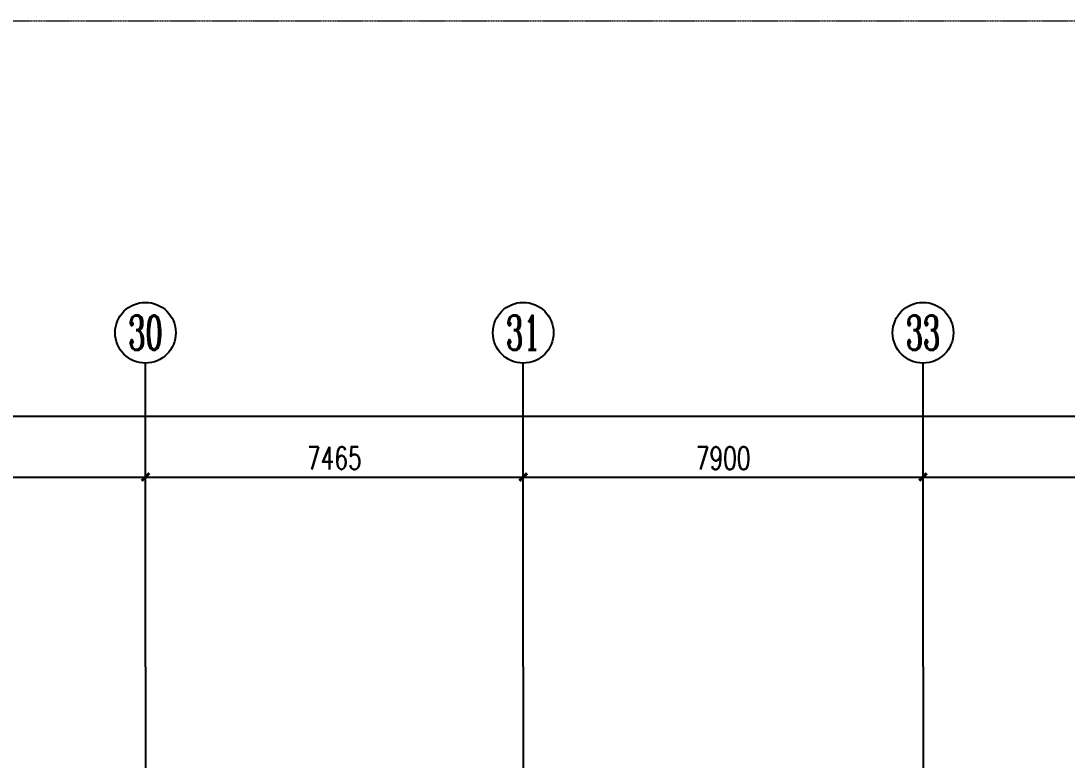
# Model space of a CAD drawing. Extents: x 290727 to 13733020, y 1731457 to 3643100.
# Drawn here: x 637351 to 658024, y 2251831 to 2266431 of the extents above; entities that cross this region are included whole.
import ezdxf
from ezdxf.enums import TextEntityAlignment as Align

# ---------------------------------------------------------------- set-up
doc = ezdxf.new("R2010")
doc.units = 0
doc.header["$LTSCALE"] = 10
doc.linetypes.add('ACAD_ISO05W100', pattern=[33, 24, -3, 0, -3, 0, -3])
doc.linetypes.add('DOTE', pattern=[2.42, 2, -0.2, 0.02, -0.2])
doc.layers.get('0').update_dxf_attribs({"linetype": 'CONTINUOUS'})
for name, color, linetype in [('AXIS', 3, 'CONTINUOUS'), ('AXIS_TEXT', 7, 'CONTINUOUS'), ('DOTE', 8, 'DOTE'), ('作业图', 4, 'CONTINUOUS'), ('文字', 4, 'CONTINUOUS')]:
    doc.layers.add(name, color=color, linetype=linetype)
doc.layers.add('用地红线', color=1, linetype='CONTINUOUS', lineweight=13)
doc.layers.get('0').off()
doc.styles.add('_TCH_AXIS', font='COMPLEX', dxfattribs={"bigfont": 'GBCBIG'})
doc.styles.add('_TCH_DIM_T3', font='SIMPLEX', dxfattribs={"width": 0.705882, "bigfont": 'GBCBIG'})
doc.styles.add('COMPLEX', font='COMPLEX')
doc.dimstyles.new('_TCH_ARCH&&150', dxfattribs={"dimtxt": 446.25, "dimasz": 150, "dimexe": 375, "dimexo": 450, "dimgap": 150, "dimtad": 1, "dimdec": 0, "dimzin": 0, "dimdsep": 46, "dimtxsty": '_TCH_DIM_T3', "dimblk": 'ARCHTICK', "dimcen": 0.09, "dimclrt": 7, "dimazin": 2, "dimtfac": 1, "dimtdec": 0, "dimtix": 1, "dimtmove": 2, "dimatfit": 3, "dimfxl": 1, "dimtolj": 1, "dimtzin": 0, "dimarcsym": 0})

# ---------------------------------------------------------------- blocks, each defined once
blk = doc.blocks.new('_AXISO')
blk.add_circle((0, 0), 0.5)
at = {"layer": 'AXIS_TEXT', "style": 'COMPLEX', "width": 1.041667}
blk.add_attdef('A', text='', height=0.56, dxfattribs=at).set_placement((-0.25, -0.28), (0.25, -0.28), align=Align.FIT)
blk = doc.blocks.new('_ArchTick')
at = {"color": 0, "linetype": 'ByBlock', "const_width": 0.4}
blk.add_lwpolyline([(-0.5, -0.5), (0.5, 0.5)], dxfattribs=at)
blk = doc.blocks.new('*D135')
at = {"layer": 'AXIS', "color": 0, "linetype": 'Continuous', "lineweight": -2, "transparency": 16777216}
for p, q in [((16384, 127685), (16384, 132560)), ((235384, 127685), (235384, 132560)), ((16384, 132185), (235384, 132185))]:
    blk.add_line(p, q, dxfattribs=at)
at = {"layer": 'AXIS', "color": 0, "linetype": 'Continuous', "lineweight": -2, "transparency": 16777216, "xscale": 150, "yscale": 150, "zscale": 150, "rotation": 180}
blk.add_blockref('_ArchTick', (16384, 132185), dxfattribs=at)
at = {"layer": 'AXIS', "color": 0, "linetype": 'Continuous', "lineweight": -2, "transparency": 16777216, "xscale": 150, "yscale": 150, "zscale": 150}
blk.add_blockref('_ArchTick', (235384, 132185), dxfattribs=at)
at = {"layer": 'AXIS', "color": 7, "linetype": 'Continuous', "transparency": 16777216, "insert": (125884, 132559), "char_height": 446.2, "attachment_point": 5, "style": '_TCH_DIM_T3'}
blk.add_mtext('\\A1;219000', dxfattribs=at)
blk = doc.blocks.new('*D156')
at = {"layer": 'AXIS', "color": 0, "linetype": 'Continuous', "lineweight": -2, "transparency": 16777216}
for p, q in [((146984, 127685), (146984, 131360)), ((154884, 127685), (154884, 131360)), ((146984, 130985), (154884, 130985))]:
    blk.add_line(p, q, dxfattribs=at)
at = {"layer": 'AXIS', "color": 0, "linetype": 'Continuous', "lineweight": -2, "transparency": 16777216, "xscale": 150, "yscale": 150, "zscale": 150, "rotation": 180}
blk.add_blockref('_ArchTick', (146984, 130985), dxfattribs=at)
at = {"layer": 'AXIS', "color": 0, "linetype": 'Continuous', "lineweight": -2, "transparency": 16777216, "xscale": 150, "yscale": 150, "zscale": 150}
blk.add_blockref('_ArchTick', (154884, 130985), dxfattribs=at)
at = {"layer": 'AXIS', "color": 7, "linetype": 'Continuous', "transparency": 16777216, "insert": (150934, 131359), "char_height": 446.2, "attachment_point": 5, "style": '_TCH_DIM_T3'}
blk.add_mtext('\\A1;7900', dxfattribs=at)
blk = doc.blocks.new('*D157')
at = {"layer": 'AXIS', "color": 0, "linetype": 'Continuous', "lineweight": -2, "transparency": 16777216}
for p, q in [((154884, 127685), (154884, 131360)), ((162349, 127685), (162349, 131360)), ((154884, 130985), (162349, 130985))]:
    blk.add_line(p, q, dxfattribs=at)
at = {"layer": 'AXIS', "color": 0, "linetype": 'Continuous', "lineweight": -2, "transparency": 16777216, "xscale": 150, "yscale": 150, "zscale": 150, "rotation": 180}
blk.add_blockref('_ArchTick', (154884, 130985), dxfattribs=at)
at = {"layer": 'AXIS', "color": 0, "linetype": 'Continuous', "lineweight": -2, "transparency": 16777216, "xscale": 150, "yscale": 150, "zscale": 150}
blk.add_blockref('_ArchTick', (162349, 130985), dxfattribs=at)
at = {"layer": 'AXIS', "color": 7, "linetype": 'Continuous', "transparency": 16777216, "insert": (158616, 131359), "char_height": 446.2, "attachment_point": 5, "style": '_TCH_DIM_T3'}
blk.add_mtext('\\A1;7465', dxfattribs=at)
blk = doc.blocks.new('*D158')
at = {"layer": 'AXIS', "color": 0, "linetype": 'Continuous', "lineweight": -2, "transparency": 16777216}
for p, q in [((162348.64318, 127685.47137), (162348.64318, 131360.47137)), ((170248.64318, 127685.47137), (170248.64318, 131360.47137)), ((162348.64318, 130985.47137), (170248.64318, 130985.47137))]:
    blk.add_line(p, q, dxfattribs=at)
at = {"layer": 'AXIS', "color": 0, "linetype": 'Continuous', "lineweight": -2, "transparency": 16777216, "xscale": 150, "yscale": 150, "zscale": 150, "rotation": 180}
blk.add_blockref('_ArchTick', (162348.64318, 130985.47137), dxfattribs=at)
at = {"layer": 'AXIS', "color": 0, "linetype": 'Continuous', "lineweight": -2, "transparency": 16777216, "xscale": 150, "yscale": 150, "zscale": 150}
blk.add_blockref('_ArchTick', (170248.64318, 130985.47137), dxfattribs=at)
at = {"layer": 'AXIS', "color": 7, "linetype": 'Continuous', "transparency": 16777216, "insert": (166298.64318, 131358.59637), "char_height": 446.25, "attachment_point": 5, "style": '_TCH_DIM_T3'}
blk.add_mtext('\\A1;7900', dxfattribs=at)
blk = doc.blocks.new('*D159')
at = {"layer": 'AXIS', "color": 0, "linetype": 'Continuous', "lineweight": -2, "transparency": 16777216}
for p, q in [((170248.64318, 127685.47137), (170248.64318, 131360.47137)), ((178148.64318, 127685.47137), (178148.64318, 131360.47137)), ((170248.64318, 130985.47137), (178148.64318, 130985.47137))]:
    blk.add_line(p, q, dxfattribs=at)
at = {"layer": 'AXIS', "color": 0, "linetype": 'Continuous', "lineweight": -2, "transparency": 16777216, "xscale": 150, "yscale": 150, "zscale": 150, "rotation": 180}
blk.add_blockref('_ArchTick', (170248.64318, 130985.47137), dxfattribs=at)
at = {"layer": 'AXIS', "color": 0, "linetype": 'Continuous', "lineweight": -2, "transparency": 16777216, "xscale": 150, "yscale": 150, "zscale": 150}
blk.add_blockref('_ArchTick', (178148.64318, 130985.47137), dxfattribs=at)
at = {"layer": 'AXIS', "color": 7, "linetype": 'Continuous', "transparency": 16777216, "insert": (174198.64318, 131358.59637), "char_height": 446.25, "attachment_point": 5, "style": '_TCH_DIM_T3'}
blk.add_mtext('\\A1;7900', dxfattribs=at)
blk = doc.blocks.new('A$C26CF02E8')
at = {"layer": '用地红线', "color": 1, "linetype": 'ACAD_ISO05W100', "ltscale": 0.1}
blk.add_lwpolyline([(15026, 140864), (243102, 140866), (258103, 125865), (258104, 39), (205527, 36), (8170, 25), (26, 25), (26, 10201), (25, 125862)], close=True, dxfattribs=at)
blk = doc.blocks.new('A$C55C93FC2')
at = {"layer": 'AXIS', "linetype": 'Continuous'}
for p, q in [((154884.1, 127235.5), (154884.1, 133235.5)), ((162348.6, 127235.5), (162348.6, 133235.5)), ((170248.6, 127235.5), (170248.6, 133235.5))]:
    blk.add_line(p, q, dxfattribs=at)
at = {"layer": 'DOTE', "linetype": 'DOTE', "ltscale": 150}
for p, q in [((154884.1, 127235.5), (154884.1, 12200)), ((162348.6, 127235.5), (162348.6, 43042.4)), ((170248.6, 127235.5), (170248.6, 52513.6))]:
    blk.add_line(p, q, dxfattribs=at)
at = {"layer": 'AXIS', "linetype": 'Continuous'}
ref = blk.add_blockref('_AXISO', (154884.1, 133835.5), dxfattribs=dict(at, xscale=1200, yscale=1200, zscale=1200))
ref.add_attrib('A', '30', dxfattribs={"layer": 'AXIS_TEXT', "linetype": 'Continuous', "height": 678.82, "style": '_TCH_AXIS', "width": 0.636364}).set_placement((154544.7, 133496.1), (155223.5, 133496.1), align=Align.FIT)
ref = blk.add_blockref('_AXISO', (162348.6, 133835.5), dxfattribs=dict(at, xscale=1200, yscale=1200, zscale=1200))
ref.add_attrib('A', '31', dxfattribs={"layer": 'AXIS_TEXT', "linetype": 'Continuous', "height": 678.82, "style": '_TCH_AXIS', "width": 0.75}).set_placement((162009.2, 133496.1), (162688.1, 133496.1), align=Align.FIT)
ref = blk.add_blockref('_AXISO', (170248.6, 133835.5), dxfattribs=dict(at, xscale=1200, yscale=1200, zscale=1200))
ref.add_attrib('A', '33', dxfattribs={"layer": 'AXIS_TEXT', "linetype": 'Continuous', "height": 678.82, "style": '_TCH_AXIS', "width": 0.636364}).set_placement((169909.2, 133496.1), (170588.1, 133496.1), align=Align.FIT)
for p1, p2, distance, picture, middle in [((16384.1, 127235.5), (235384.4, 127235.5), 4950, '*D135', (125884.3, 132558.6)), ((146984.1, 127235.5), (154884.1, 127235.5), 3750, '*D156', (150934.1, 131358.6)), ((154884.1351, 127235.4714), (162348.6432, 127235.4714), 3750, '*D157', (158616.3891, 131358.5964)), ((162348.6, 127235.5), (170248.6, 127235.5), 3750, '*D158', (166298.6, 131358.6)), ((170248.6, 127235.5), (178148.6, 127235.5), 3750, '*D159', (174198.6, 131358.6))]:
    dim = blk.add_aligned_dim(p1=p1, p2=p2, distance=distance, dimstyle='_TCH_ARCH&&150', dxfattribs=at)
    dim.commit()
    dim.dimension.update_dxf_attribs({"geometry": picture, "text_midpoint": middle})
blk = doc.blocks.new('车库建筑作业图')
at = {"layer": '用地红线', "color": 1, "linetype": 'ACAD_ISO05W100', "ltscale": 0.1}
blk.add_lwpolyline([(505574, 2266429), (733650, 2266431), (748651, 2251430), (748652, 2125604), (696075, 2125601), (498718, 2125590), (490574, 2125590), (490574, 2135766), (490573, 2251427)], close=True, dxfattribs=at)
at = {"layer": '文字', "linetype": 'Continuous'}
for name, p in [('A$C26CF02E8', (490548, 2125565)), ('A$C55C93FC2', (484928, 2126437))]:
    blk.add_blockref(name, p, dxfattribs=at)

msp = doc.modelspace()

# ---------------------------------------------------------------- block references
at = {"layer": '作业图', "linetype": 'Continuous'}
msp.add_blockref('车库建筑作业图', (0, 0), dxfattribs=at)

doc.saveas('drawing.dxf')
